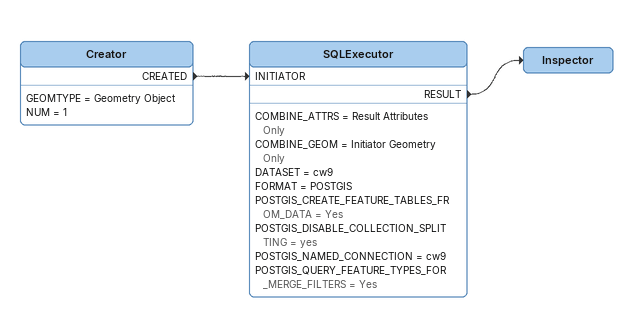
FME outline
Creator
    GEOMTYPE = Geometry Object
    NUM = 1
    CREATED -> SQLExecutor [INITIATOR]
SQLExecutor
    COMBINE_ATTRS = Result Attributes Only
    COMBINE_GEOM = Initiator Geometry Only
    DATASET = cw9
    FORMAT = POSTGIS
    POSTGIS_CREATE_FEATURE_TABLES_FROM_DATA = Yes
    POSTGIS_DISABLE_COLLECTION_SPLITTING = yes
    POSTGIS_NAMED_CONNECTION = cw9
    POSTGIS_QUERY_FEATURE_TYPES_FOR_MERGE_FILTERS = Yes
    RESULT -> Inspector
Inspector
